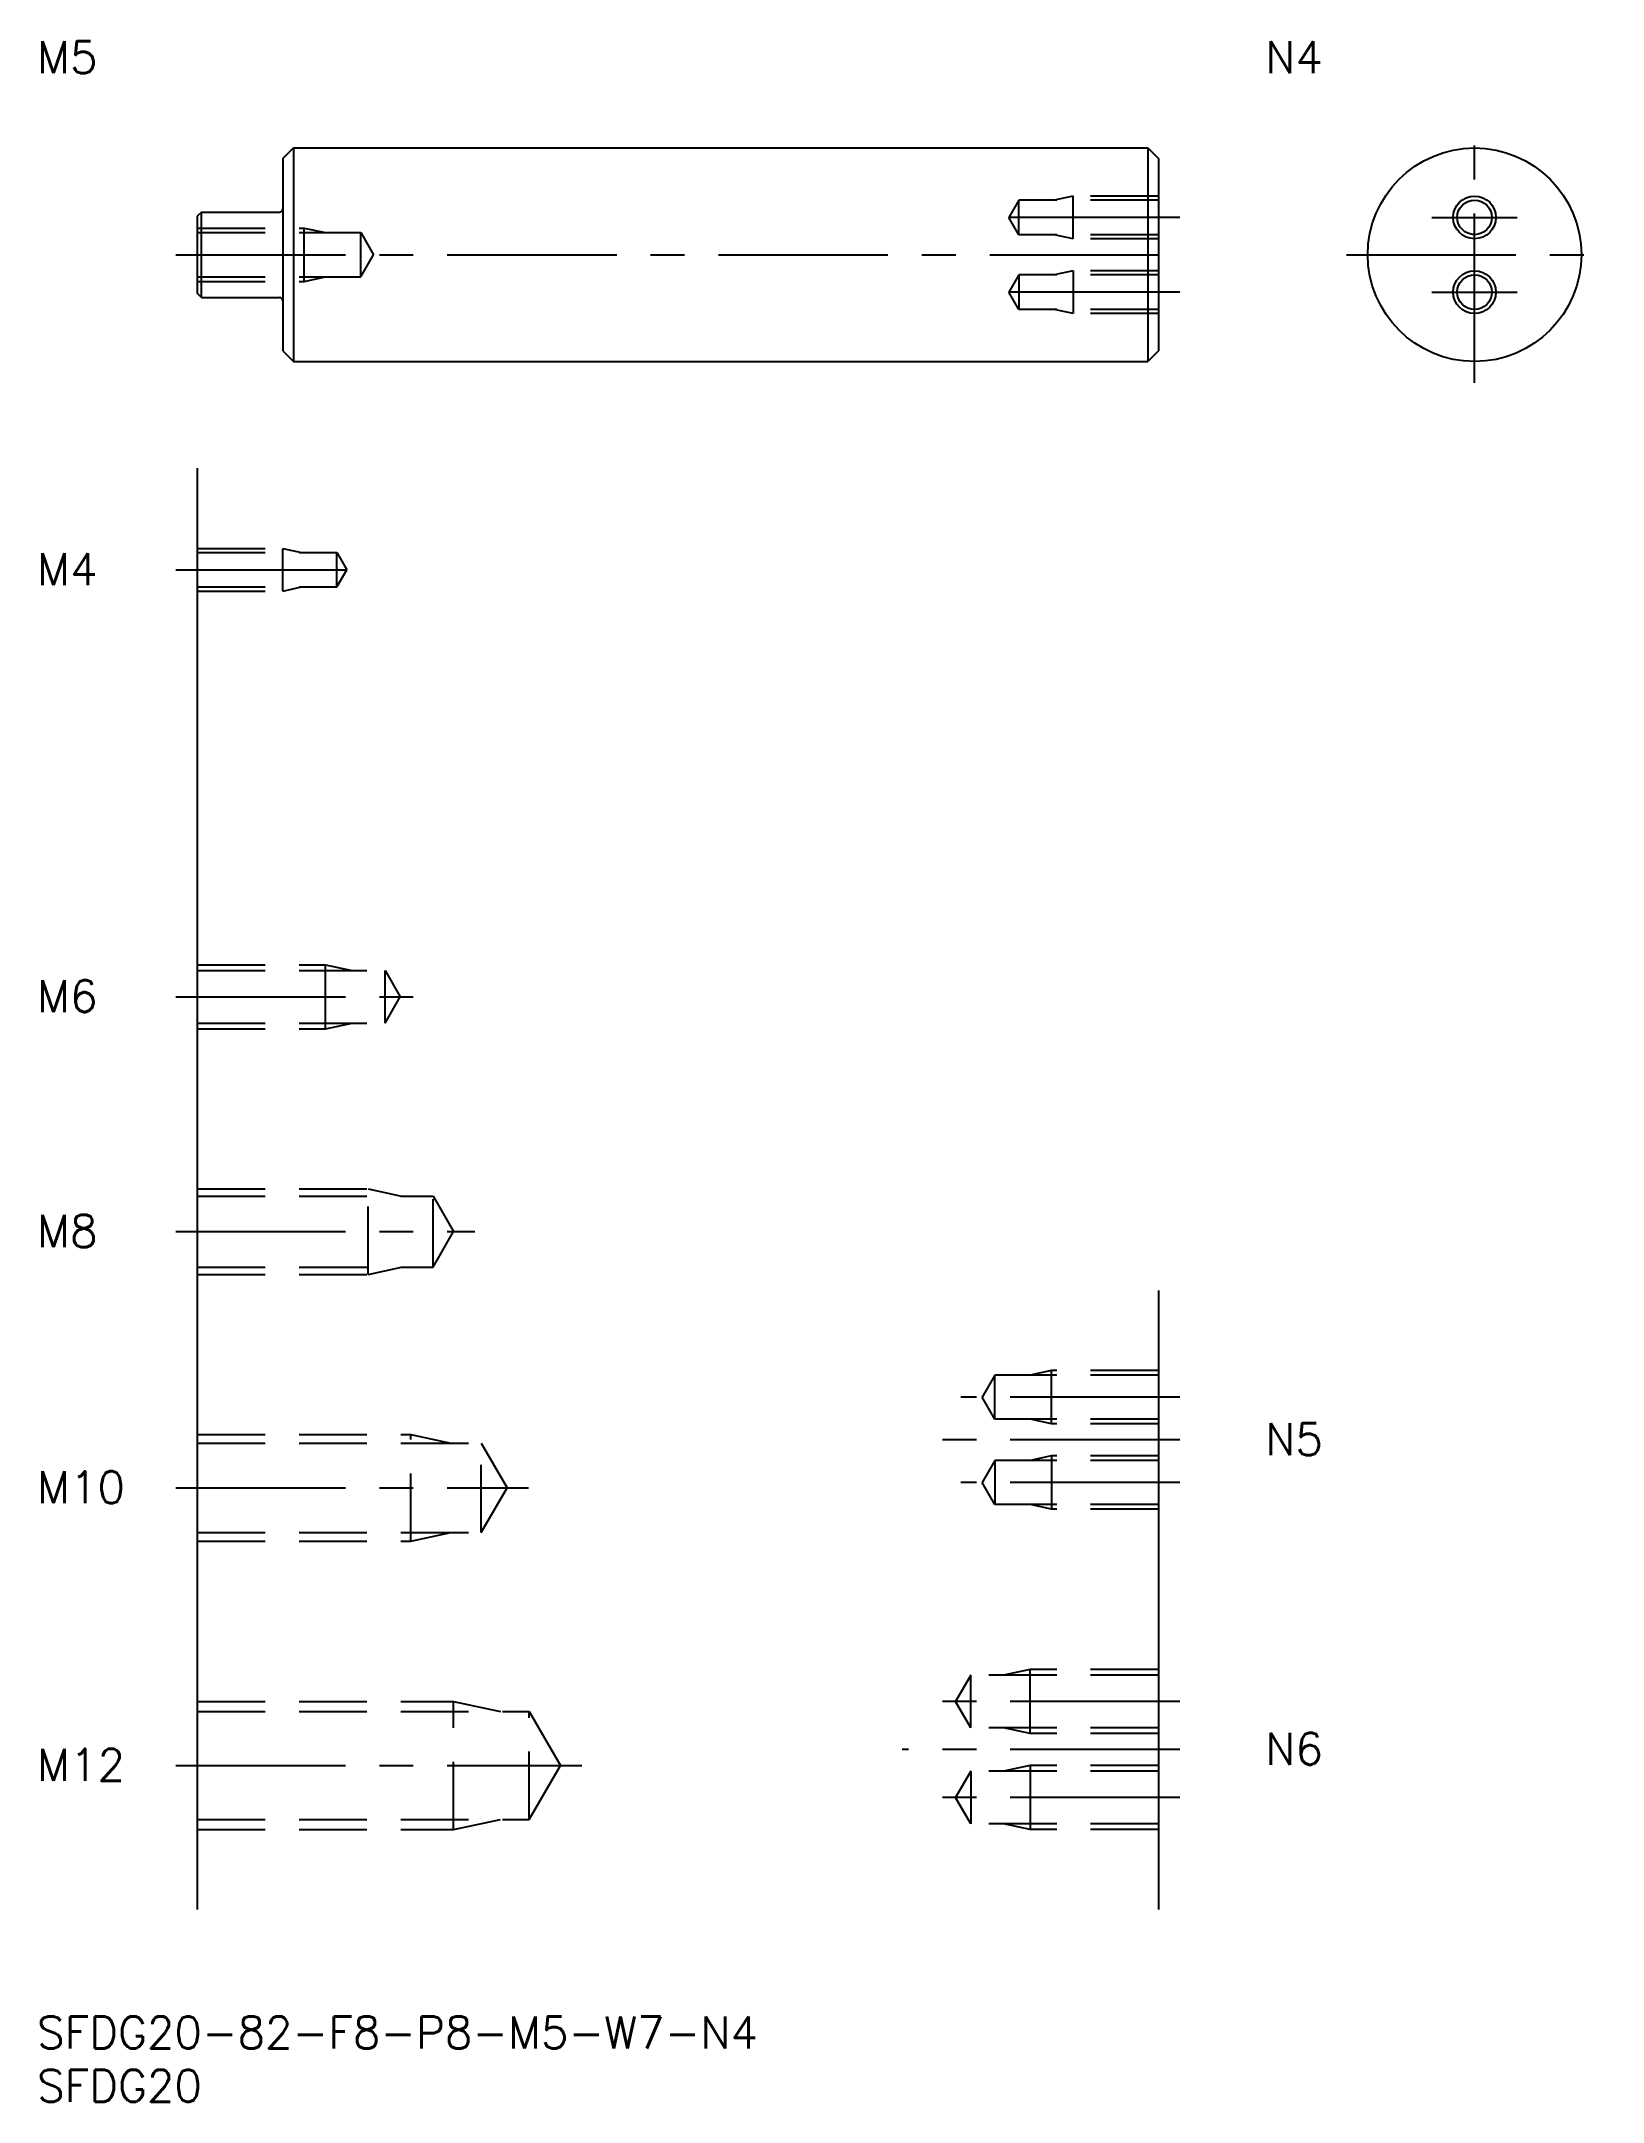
# Model space of a CAD drawing. Extents: x 0 to 147, y -8 to 185.
import ezdxf

# ---------------------------------------------------------------- set-up
doc = ezdxf.new("R2010")
doc.units = 0
doc.header["$LTSCALE"] = 0.5
doc.linetypes.add('CENTER', pattern=[50.8, 31.75, -6.35, 6.35, -6.35])
doc.linetypes.add('DASHED', pattern=[19.05, 12.7, -6.35])
for name, color, linetype in [('MSM_CENTER', 1, 'CENTER'), ('MSM_CONTINUOUS', 7, 'CONTINUOUS'), ('MSM_DASHED', 4, 'DASHED'), ('MSM_NARROW', 5, 'CONTINUOUS'), ('MSM_PART_NUMBER', 7, 'CONTINUOUS')]:
    doc.layers.add(name, color=color, linetype=linetype)
doc.styles.get("Standard").update_dxf_attribs({"font": 'txt.shx', "height": 3, "bigfont": 'bigfont.shx'})

# ---------------------------------------------------------------- blocks, each defined once
blk = doc.blocks.new('*U4')
at = {"layer": 'MSM_PART_NUMBER'}
blk.add_text('SFDG20-82-F8-P8-M5-W7-N4', height=3, dxfattribs=at).set_placement((0, -3))
blk = doc.blocks.new('*U5')
at = {"layer": 'MSM_PART_NUMBER'}
blk.add_text('SFDG20', height=3, dxfattribs=at).set_placement((0, -8))
blk = doc.blocks.new('*U6')
at = {"layer": 'MSM_PART_NUMBER'}
blk.add_text('M12', height=3, dxfattribs=at).set_placement((0, 22.06))
blk = doc.blocks.new('*U7')
at = {"layer": 'MSM_PART_NUMBER'}
blk.add_text('M10', height=3, dxfattribs=at).set_placement((0, 48.06))
blk = doc.blocks.new('*U8')
at = {"layer": 'MSM_PART_NUMBER'}
blk.add_text('M8', height=3, dxfattribs=at).set_placement((0, 72.06))
blk = doc.blocks.new('*U9')
at = {"layer": 'MSM_PART_NUMBER'}
blk.add_text('M6', height=3, dxfattribs=at).set_placement((0, 94.06))
blk = doc.blocks.new('*U10')
at = {"layer": 'MSM_PART_NUMBER'}
blk.add_text('M4', height=3, dxfattribs=at).set_placement((0, 134.06))
blk = doc.blocks.new('*U11')
at = {"layer": 'MSM_PART_NUMBER'}
blk.add_text('M5', height=3, dxfattribs=at).set_placement((0, 182))
blk = doc.blocks.new('*U12')
at = {"layer": 'MSM_PART_NUMBER'}
blk.add_text('N4', height=3, rotation=360, dxfattribs=at).set_placement((115, 182))
blk = doc.blocks.new('*U13')
at = {"layer": 'MSM_PART_NUMBER'}
blk.add_text('N6', height=3, dxfattribs=at).set_placement((115, 23.56))
blk = doc.blocks.new('*U14')
at = {"layer": 'MSM_PART_NUMBER'}
blk.add_text('N5', height=3, dxfattribs=at).set_placement((115, 52.56))

msp = doc.modelspace()

# ---------------------------------------------------------------- linework, layer by layer
at = {"layer": 'MSM_CENTER'}
for p, q in [((134.6, 153), (134.6, 177)), ((107, 168.5), (89, 168.5)), ((130.6, 168.5), (138.6, 168.5)), ((13, 165), (107, 165)), ((122.6, 165), (146.6, 165)), ((107, 161.5), (89, 161.5)), ((130.6, 161.5), (138.6, 161.5)), ((13, 135.5), (31, 135.5)), ((13, 95.5), (36, 95.5)), ((13, 73.5), (41, 73.5)), ((107, 58), (86.5, 58)), ((107, 54), (83.5, 54)), ((13, 49.5), (46, 49.5)), ((107, 50), (86.5, 50)), ((107, 29.5), (84, 29.5)), ((13, 23.5), (51, 23.5)), ((107, 25), (81, 25)), ((107, 20.5), (84, 20.5))]:
    msp.add_line(p, q, dxfattribs=at)
at = {"layer": 'MSM_CONTINUOUS'}
for p, q in [((24, 175), (23, 174)), ((23, 174), (23, 156)), ((24, 175), (104, 175)), ((24, 175), (24, 155)), ((104, 175), (105, 174)), ((104, 175), (104, 155)), ((105, 174), (105, 156)), ((15.4, 169), (15, 168.6)), ((15, 168.6), (15, 161.4)), ((15.4, 169), (22.7, 169)), ((15.4, 161), (15.4, 169)), ((15.4, 161), (15, 161.4)), ((15.4, 161), (22.7, 161)), ((23, 156), (24, 155)), ((24, 155), (104, 155)), ((105, 156), (104, 155)), ((15, 145), (15, 10)), ((105, 68), (105, 10))]:
    msp.add_line(p, q, dxfattribs=at)
for centre, radius in [((134.6, 165), 10), ((134.6, 168.5), 1.62), ((134.6, 161.5), 1.62)]:
    msp.add_circle(centre, radius, dxfattribs=at)
for centre, start, end in [((22.7, 169.3), 270, 0), ((22.7, 160.7), 0, 90)]:
    msp.add_arc(centre, 0.3, start, end, dxfattribs=at)
at = {"layer": 'MSM_DASHED'}
for p, q in [((91.94, 170.12), (91, 168.5)), ((105, 170.12), (91.94, 170.12)), ((91.94, 166.88), (91.94, 170.12)), ((97, 170.5), (95.25, 170.12)), ((105, 170.5), (97, 170.5)), ((97, 166.5), (97, 170.5)), ((91.94, 166.88), (91, 168.5)), ((15, 167.5), (25, 167.5)), ((15, 167.07), (30.31, 167.07)), ((25, 162.5), (25, 167.5)), ((25, 167.5), (27, 167.07)), ((30.31, 162.93), (30.31, 167.07)), ((30.31, 167.07), (31.5, 165)), ((105, 166.88), (91.94, 166.88)), ((97, 166.5), (95.25, 166.88)), ((105, 166.5), (97, 166.5)), ((30.31, 162.93), (31.5, 165)), ((15, 162.93), (30.31, 162.93)), ((15, 162.5), (25, 162.5)), ((25, 162.5), (27, 162.93)), ((91.94, 163.12), (91, 161.5)), ((105, 163.12), (91.94, 163.12)), ((91.94, 163.12), (91.94, 159.88)), ((97, 163.5), (95.25, 163.12)), ((105, 163.5), (97, 163.5)), ((97, 163.5), (97, 159.5)), ((91.94, 159.88), (91, 161.5)), ((105, 159.88), (91.94, 159.88)), ((97, 159.5), (95.25, 159.88)), ((105, 159.5), (97, 159.5)), ((15, 137.5), (23, 137.5)), ((15, 137.12), (28.06, 137.12)), ((23, 133.5), (23, 137.5)), ((23, 137.5), (24.75, 137.12)), ((28.06, 133.88), (28.06, 137.12)), ((28.06, 137.12), (29, 135.5)), ((28.06, 133.88), (29, 135.5)), ((15, 133.88), (28.06, 133.88)), ((15, 133.5), (23, 133.5)), ((23, 133.5), (24.75, 133.88)), ((15, 98.5), (27, 98.5)), ((27, 92.5), (27, 98.5)), ((27, 98.5), (29.5, 97.96)), ((15, 97.96), (32.58, 97.96)), ((32.58, 93.04), (32.58, 97.96)), ((32.58, 97.96), (34, 95.5)), ((32.58, 93.04), (34, 95.5)), ((15, 93.04), (32.58, 93.04)), ((27, 92.5), (29.5, 93.04)), ((15, 92.5), (27, 92.5)), ((15, 77.5), (31, 77.5)), ((31, 69.5), (31, 77.5)), ((31, 77.5), (34.12, 76.82)), ((15, 76.82), (37.08, 76.82)), ((37.08, 70.18), (37.08, 76.82)), ((37.08, 76.82), (39, 73.5)), ((37.08, 70.18), (39, 73.5)), ((15, 70.18), (37.08, 70.18)), ((15, 69.5), (31, 69.5)), ((31, 69.5), (34.12, 70.18)), ((89.69, 60.07), (88.5, 58)), ((105, 60.07), (89.69, 60.07)), ((89.69, 55.93), (89.69, 60.07)), ((95, 60.5), (93, 60.07)), ((105, 60.5), (95, 60.5)), ((95, 55.5), (95, 60.5)), ((89.69, 55.93), (88.5, 58)), ((15, 54.5), (35, 54.5)), ((35, 44.5), (35, 54.5)), ((35, 54.5), (38.75, 53.69)), ((105, 55.93), (89.69, 55.93)), ((95, 55.5), (93, 55.93)), ((105, 55.5), (95, 55.5)), ((15, 53.69), (41.58, 53.69)), ((41.58, 45.31), (41.58, 53.69)), ((41.58, 53.69), (44, 49.5)), ((95, 52.5), (93, 52.07)), ((105, 52.5), (95, 52.5)), ((95, 52.5), (95, 47.5)), ((89.69, 52.07), (88.5, 50)), ((105, 52.07), (89.69, 52.07)), ((89.69, 52.07), (89.69, 47.93)), ((41.58, 45.31), (44, 49.5)), ((89.69, 47.93), (88.5, 50)), ((105, 47.93), (89.69, 47.93)), ((95, 47.5), (93, 47.93)), ((105, 47.5), (95, 47.5)), ((15, 45.31), (41.58, 45.31)), ((15, 44.5), (35, 44.5)), ((35, 44.5), (38.75, 45.31)), ((87.42, 31.96), (86, 29.5)), ((105, 31.96), (87.42, 31.96)), ((87.42, 27.04), (87.42, 31.96)), ((93, 32.5), (90.5, 31.96)), ((105, 32.5), (93, 32.5)), ((93, 26.5), (93, 32.5)), ((15, 29.5), (39, 29.5)), ((39, 17.5), (39, 29.5)), ((39, 29.5), (43.38, 28.55)), ((87.42, 27.04), (86, 29.5)), ((15, 28.55), (46.08, 28.55)), ((46.08, 18.45), (46.08, 28.55)), ((46.08, 28.55), (49, 23.5)), ((105, 27.04), (87.42, 27.04)), ((93, 26.5), (90.5, 27.04)), ((105, 26.5), (93, 26.5)), ((46.08, 18.45), (49, 23.5)), ((93, 23.5), (90.5, 22.96)), ((105, 23.5), (93, 23.5)), ((93, 23.5), (93, 17.5)), ((87.42, 22.96), (86, 20.5)), ((105, 22.96), (87.42, 22.96)), ((87.42, 22.96), (87.42, 18.04)), ((87.42, 18.04), (86, 20.5)), ((15, 18.45), (46.08, 18.45)), ((15, 17.5), (39, 17.5)), ((39, 17.5), (43.38, 18.45)), ((105, 18.04), (87.42, 18.04)), ((93, 17.5), (90.5, 18.04)), ((105, 17.5), (93, 17.5))]:
    msp.add_line(p, q, dxfattribs=at)
at = {"layer": 'MSM_NARROW'}
for centre in [(134.6, 168.5), (134.6, 161.5)]:
    msp.add_circle(centre, 2, dxfattribs=at)

# ---------------------------------------------------------------- block references
at = {"layer": 'MSM_CONTINUOUS'}
for name in ['*U11', '*U12', '*U10', '*U9', '*U8', '*U14', '*U7', '*U13', '*U6', '*U4', '*U5']:
    msp.add_blockref(name, (0, 0), dxfattribs=at)

doc.saveas('drawing.dxf')
